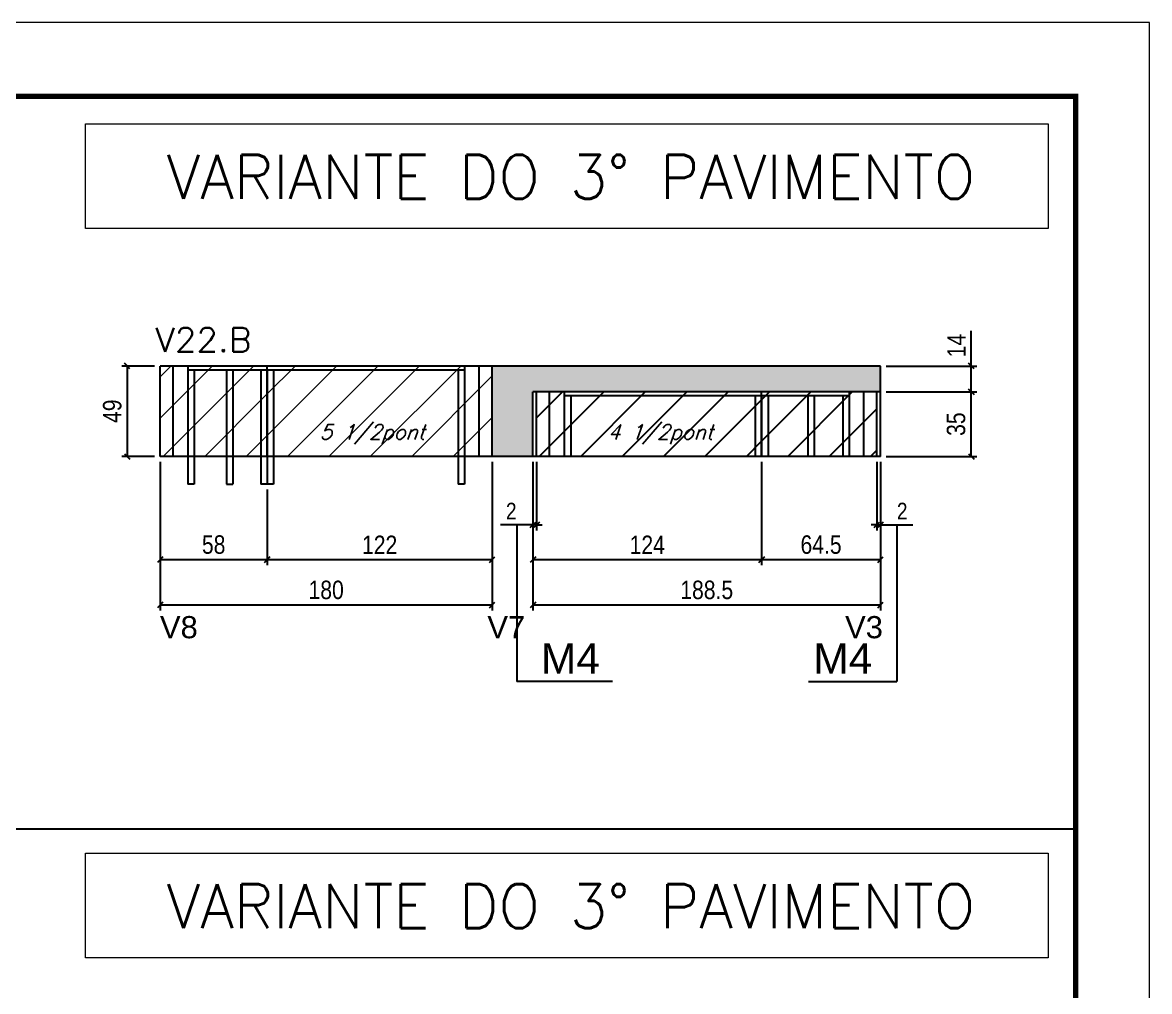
# Model space of a CAD drawing. Extents: x -10448 to -1189, y -11772 to 17235.
# Drawn here: x -9574 to -8963, y 2536 to 3061 of the extents above; entities that cross this region are included whole.
import ezdxf

# ---------------------------------------------------------------- set-up
doc = ezdxf.new("R2010")
doc.units = 0
doc.linetypes.add('DASHED', pattern=[0.75, 0.5, -0.25])
for name, color, linetype in [('5', 5, 'Continuous'), ('COTA', 241, 'Continuous'), ('NOMENCLATURA', 7, 'Continuous'), ('Painéis', 200, 'Continuous'), ('Reaproveitamento', 251, 'Continuous'), ('SARR_2.2x7', 40, 'Continuous'), ('SARR_3.5x7', 81, 'Continuous'), ('texto', 7, 'Continuous')]:
    doc.layers.add(name, color=color, linetype=linetype)
for name, color, linetype, lineweight in [('Folhas', 255, 'Continuous', 9), ('Hachura', 251, 'Continuous', 9), ('SARRAFO DE PRESSAO', 251, 'DASHED', 9), ('Texto Seção', 7, 'Continuous', 15)]:
    doc.layers.add(name, color=color, linetype=linetype, lineweight=lineweight)
doc.styles.add('COTA TECNICA', font='techl___.ttf', dxfattribs={"height": 10})
doc.styles.add('COTA TECNICA-50', font='techl___.ttf', dxfattribs={"height": 9})
doc.styles.add('REGUA-120', font='ROMANS.shx', dxfattribs={"height": 15})
doc.styles.add('Romans', font='romans.shx')
doc.styles.get("Standard").update_dxf_attribs({"font": 'arial.ttf'})
doc.dimstyles.new('COTA PAINEL-50', dxfattribs={"dimtxt": 9, "dimasz": 3, "dimexe": 3, "dimexo": 3, "dimgap": 3, "dimtad": 1, "dimdec": 1, "dimzin": 12, "dimdsep": 46, "dimtxsty": 'COTA TECNICA-50', "dimblk1": 'OBLIQUE', "dimblk2": 'OBLIQUE', "dimsah": 1, "dimcen": 0.9, "dimclrd": 4, "dimclre": 4, "dimclrt": 240, "dimadec": 1, "dimazin": 3, "dimtfac": 1, "dimtdec": 1, "dimtmove": 0, "dimatfit": 3, "dimfxl": 1, "dimtolj": 1, "dimtzin": 12, "dimarcsym": 0})
doc.dimstyles.new('PAINEL', dxfattribs={"dimtxt": 10, "dimasz": 3, "dimexe": 3, "dimexo": 3, "dimgap": 3, "dimtad": 1, "dimdec": 1, "dimzin": 12, "dimdsep": 46, "dimtxsty": 'COTA TECNICA', "dimblk1": 'OBLIQUE', "dimblk2": 'OBLIQUE', "dimsah": 1, "dimcen": 0.9, "dimclrd": 4, "dimclre": 4, "dimclrt": 240, "dimadec": 1, "dimazin": 3, "dimtfac": 1, "dimtdec": 1, "dimtmove": 0, "dimatfit": 3, "dimfxl": 1, "dimtolj": 1, "dimtzin": 12, "dimarcsym": 0})
pattern_1 = [(45, (-139480.411, -21817.761), (-11.2253202, 11.2253202), [])]
pattern_2 = [(45, (-139469.283, -18395.978), (-11.2253202, 11.2253202), [])]

# ---------------------------------------------------------------- blocks, each defined once
blk = doc.blocks.new('9999999999')
at = {"layer": 'Folhas'}
blk.add_lwpolyline([(98138.98, 34190.21), (99623.98, 34190.21), (99623.98, 35240.21), (98138.98, 35240.21)], close=True, dxfattribs=at)
at = {"layer": 'Folhas', "color": 30, "const_width": 3}
blk.add_lwpolyline([(98213.98, 34230.21), (99583.98, 34230.21), (99583.98, 35200.21), (98213.98, 35200.21)], close=True, dxfattribs=at)
blk = doc.blocks.new('_Oblique')
at = {"color": 0, "linetype": 'ByBlock', "lineweight": -2}
blk.add_line((-0.5, -0.5), (0.5, 0.5), dxfattribs=at)
blk = doc.blocks.new('*D803')
at = {"layer": 'COTA', "color": 4, "linetype": 'ByBlock', "lineweight": -2, "transparency": 16777216}
for p, q in [((-9173.6, 2823.22), (-9173.6, 2767.27)), ((-9109.1, 2823.22), (-9109.1, 2767.27)), ((-9109.1, 2770.27), (-9173.6, 2770.27))]:
    blk.add_line(p, q, dxfattribs=at)
at = {"layer": 'Defpoints', "color": 0, "linetype": 'ByBlock', "transparency": 16777216}
for p in [(-9173.6, 2826.22), (-9109.1, 2826.22), (-9173.6, 2770.27)]:
    blk.add_point(p, dxfattribs=at)
at = {"layer": 'COTA', "color": 4, "linetype": 'ByBlock', "lineweight": -2, "transparency": 16777216, "xscale": 3, "yscale": 3, "zscale": 3, "rotation": 180}
blk.add_blockref('_Oblique', (-9173.6, 2770.27), dxfattribs=at)
at = {"layer": 'COTA', "color": 4, "linetype": 'ByBlock', "lineweight": -2, "transparency": 16777216, "xscale": 3, "yscale": 3, "zscale": 3}
blk.add_blockref('_Oblique', (-9109.1, 2770.27), dxfattribs=at)
at = {"layer": 'COTA', "color": 240, "linetype": 'ByBlock', "transparency": 16777216, "insert": (-9141.35, 2778.38), "char_height": 10, "attachment_point": 5, "style": 'COTA TECNICA'}
blk.add_mtext('\\A1;64.5', dxfattribs=at)
blk = doc.blocks.new('*D804')
at = {"layer": 'COTA', "color": 4, "linetype": 'ByBlock', "lineweight": -2, "transparency": 16777216}
for p, q in [((-9297.6, 2823.22), (-9297.6, 2767.27)), ((-9173.6, 2823.22), (-9173.6, 2767.27)), ((-9173.6, 2770.27), (-9297.6, 2770.27))]:
    blk.add_line(p, q, dxfattribs=at)
at = {"layer": 'Defpoints', "color": 0, "linetype": 'ByBlock', "transparency": 16777216}
for p in [(-9297.6, 2826.22), (-9173.6, 2826.22), (-9297.6, 2770.27)]:
    blk.add_point(p, dxfattribs=at)
at = {"layer": 'COTA', "color": 4, "linetype": 'ByBlock', "lineweight": -2, "transparency": 16777216, "xscale": 3, "yscale": 3, "zscale": 3, "rotation": 180}
blk.add_blockref('_Oblique', (-9297.6, 2770.27), dxfattribs=at)
at = {"layer": 'COTA', "color": 4, "linetype": 'ByBlock', "lineweight": -2, "transparency": 16777216, "xscale": 3, "yscale": 3, "zscale": 3}
blk.add_blockref('_Oblique', (-9173.6, 2770.27), dxfattribs=at)
at = {"layer": 'COTA', "color": 240, "linetype": 'ByBlock', "transparency": 16777216, "insert": (-9235.6, 2778.34), "char_height": 10, "attachment_point": 5, "style": 'COTA TECNICA'}
blk.add_mtext('\\A1;124', dxfattribs=at)
blk = doc.blocks.new('*D1878')
at = {"layer": 'COTA', "color": 4, "linetype": 'ByBlock', "lineweight": -2, "transparency": 16777216}
for p, q in [((-9297.6, 2823.22), (-9297.6, 2742.72)), ((-9109.1, 2823.22), (-9109.1, 2742.72)), ((-9109.1, 2745.72), (-9297.6, 2745.72))]:
    blk.add_line(p, q, dxfattribs=at)
at = {"layer": 'Defpoints', "color": 0, "linetype": 'ByBlock', "transparency": 16777216}
for p in [(-9297.6, 2826.22), (-9109.1, 2826.22), (-9297.6, 2745.72)]:
    blk.add_point(p, dxfattribs=at)
at = {"layer": 'COTA', "color": 4, "linetype": 'ByBlock', "lineweight": -2, "transparency": 16777216, "xscale": 3, "yscale": 3, "zscale": 3, "rotation": 180}
blk.add_blockref('_Oblique', (-9297.6, 2745.72), dxfattribs=at)
at = {"layer": 'COTA', "color": 4, "linetype": 'ByBlock', "lineweight": -2, "transparency": 16777216, "xscale": 3, "yscale": 3, "zscale": 3}
blk.add_blockref('_Oblique', (-9109.1, 2745.72), dxfattribs=at)
at = {"layer": 'COTA', "color": 240, "linetype": 'ByBlock', "transparency": 16777216, "insert": (-9203.35, 2753.85), "char_height": 10, "attachment_point": 5, "style": 'COTA TECNICA'}
blk.add_mtext('\\A1;188.5', dxfattribs=at)
blk = doc.blocks.new('*D805')
at = {"layer": 'COTA', "color": 4, "linetype": 'ByBlock', "lineweight": -2, "transparency": 16777216}
for p, q in [((-9319.71, 2823.22), (-9319.71, 2767.27)), ((-9441.71, 2808.22), (-9441.71, 2767.27)), ((-9319.71, 2770.27), (-9441.71, 2770.27))]:
    blk.add_line(p, q, dxfattribs=at)
at = {"layer": 'Defpoints', "color": 0, "linetype": 'ByBlock', "transparency": 16777216}
for p in [(-9319.71, 2826.22), (-9441.71, 2811.22), (-9441.71, 2770.27)]:
    blk.add_point(p, dxfattribs=at)
at = {"layer": 'COTA', "color": 4, "linetype": 'ByBlock', "lineweight": -2, "transparency": 16777216, "xscale": 3, "yscale": 3, "zscale": 3, "rotation": 180}
blk.add_blockref('_Oblique', (-9441.71, 2770.27), dxfattribs=at)
at = {"layer": 'COTA', "color": 4, "linetype": 'ByBlock', "lineweight": -2, "transparency": 16777216, "xscale": 3, "yscale": 3, "zscale": 3}
blk.add_blockref('_Oblique', (-9319.71, 2770.27), dxfattribs=at)
at = {"layer": 'COTA', "color": 240, "linetype": 'ByBlock', "transparency": 16777216, "insert": (-9380.71, 2778.33), "char_height": 10, "attachment_point": 5, "style": 'COTA TECNICA'}
blk.add_mtext('\\A1;122', dxfattribs=at)
blk = doc.blocks.new('*D806')
at = {"layer": 'COTA', "color": 4, "linetype": 'ByBlock', "lineweight": -2, "transparency": 16777216}
for p, q in [((-9499.71, 2823.22), (-9499.71, 2767.27)), ((-9441.71, 2808.22), (-9441.71, 2767.27)), ((-9441.71, 2770.27), (-9499.71, 2770.27))]:
    blk.add_line(p, q, dxfattribs=at)
at = {"layer": 'Defpoints', "color": 0, "linetype": 'ByBlock', "transparency": 16777216}
for p in [(-9499.71, 2826.22), (-9441.71, 2811.22), (-9499.71, 2770.27)]:
    blk.add_point(p, dxfattribs=at)
at = {"layer": 'COTA', "color": 4, "linetype": 'ByBlock', "lineweight": -2, "transparency": 16777216, "xscale": 3, "yscale": 3, "zscale": 3, "rotation": 180}
blk.add_blockref('_Oblique', (-9499.71, 2770.27), dxfattribs=at)
at = {"layer": 'COTA', "color": 4, "linetype": 'ByBlock', "lineweight": -2, "transparency": 16777216, "xscale": 3, "yscale": 3, "zscale": 3}
blk.add_blockref('_Oblique', (-9441.71, 2770.27), dxfattribs=at)
at = {"layer": 'COTA', "color": 240, "linetype": 'ByBlock', "transparency": 16777216, "insert": (-9470.71, 2778.4), "char_height": 10, "attachment_point": 5, "style": 'COTA TECNICA'}
blk.add_mtext('\\A1;58', dxfattribs=at)
blk = doc.blocks.new('*D807')
at = {"layer": 'COTA', "color": 4, "linetype": 'ByBlock', "lineweight": -2, "transparency": 16777216}
for p, q in [((-9499.71, 2823.22), (-9499.71, 2742.72)), ((-9319.71, 2823.22), (-9319.71, 2742.72)), ((-9319.71, 2745.72), (-9499.71, 2745.72))]:
    blk.add_line(p, q, dxfattribs=at)
at = {"layer": 'Defpoints', "color": 0, "linetype": 'ByBlock', "transparency": 16777216}
for p in [(-9499.71, 2826.22), (-9319.71, 2826.22), (-9499.71, 2745.72)]:
    blk.add_point(p, dxfattribs=at)
at = {"layer": 'COTA', "color": 4, "linetype": 'ByBlock', "lineweight": -2, "transparency": 16777216, "xscale": 3, "yscale": 3, "zscale": 3, "rotation": 180}
blk.add_blockref('_Oblique', (-9499.71, 2745.72), dxfattribs=at)
at = {"layer": 'COTA', "color": 4, "linetype": 'ByBlock', "lineweight": -2, "transparency": 16777216, "xscale": 3, "yscale": 3, "zscale": 3}
blk.add_blockref('_Oblique', (-9319.71, 2745.72), dxfattribs=at)
at = {"layer": 'COTA', "color": 240, "linetype": 'ByBlock', "transparency": 16777216, "insert": (-9409.71, 2753.85), "char_height": 10, "attachment_point": 5, "style": 'COTA TECNICA'}
blk.add_mtext('\\A1;180', dxfattribs=at)
blk = doc.blocks.new('*D808')
at = {"layer": 'COTA', "color": 4, "linetype": 'ByBlock', "lineweight": -2, "transparency": 16777216}
for p, q in [((-9106.1, 2861.22), (-9056.9, 2861.22)), ((-9059.9, 2826.22), (-9059.9, 2861.22)), ((-9106.1, 2826.22), (-9056.9, 2826.22))]:
    blk.add_line(p, q, dxfattribs=at)
at = {"layer": 'Defpoints', "color": 0, "linetype": 'ByBlock', "transparency": 16777216}
for p in [(-9109.1, 2861.22), (-9059.9, 2861.22), (-9109.1, 2826.22)]:
    blk.add_point(p, dxfattribs=at)
at = {"layer": 'COTA', "color": 4, "linetype": 'ByBlock', "lineweight": -2, "transparency": 16777216, "xscale": 3, "yscale": 3, "zscale": 3}
for p, rotation in [((-9059.9, 2861.22), 90), ((-9059.9, 2826.22), 270)]:
    blk.add_blockref('_Oblique', p, dxfattribs=dict(at, rotation=rotation))
at = {"layer": 'COTA', "color": 240, "linetype": 'ByBlock', "transparency": 16777216, "insert": (-9068.12, 2843.72), "char_height": 10, "attachment_point": 5, "rotation": 90, "style": 'COTA TECNICA'}
blk.add_mtext('\\A1;35', dxfattribs=at)
blk = doc.blocks.new('*D1879')
at = {"layer": 'COTA', "color": 4, "linetype": 'ByBlock', "lineweight": -2, "transparency": 16777216}
for p, q in [((-9059.9, 2875.22), (-9059.9, 2894.34)), ((-9106.1, 2875.22), (-9056.9, 2875.22)), ((-9059.9, 2861.22), (-9059.9, 2875.22)), ((-9106.1, 2861.22), (-9056.9, 2861.22))]:
    blk.add_line(p, q, dxfattribs=at)
at = {"layer": 'Defpoints', "color": 0, "linetype": 'ByBlock', "transparency": 16777216}
for p in [(-9109.1, 2875.22), (-9059.9, 2875.22), (-9109.1, 2861.22)]:
    blk.add_point(p, dxfattribs=at)
at = {"layer": 'COTA', "color": 4, "linetype": 'ByBlock', "lineweight": -2, "transparency": 16777216, "xscale": 3, "yscale": 3, "zscale": 3}
for p, rotation in [((-9059.9, 2875.22), 90), ((-9059.9, 2861.22), 270)]:
    blk.add_blockref('_Oblique', p, dxfattribs=dict(at, rotation=rotation))
at = {"layer": 'COTA', "color": 240, "linetype": 'ByBlock', "transparency": 16777216, "insert": (-9067.97, 2886.28), "char_height": 10, "attachment_point": 5, "rotation": 90, "style": 'COTA TECNICA'}
blk.add_mtext('\\A1;14', dxfattribs=at)
blk = doc.blocks.new('*D1880')
at = {"layer": 'COTA', "color": 4, "linetype": 'ByBlock', "lineweight": -2, "transparency": 16777216}
for p, q in [((-9502.71, 2875.22), (-9520.58, 2875.22)), ((-9517.58, 2875.22), (-9517.58, 2826.22)), ((-9502.71, 2826.22), (-9520.58, 2826.22))]:
    blk.add_line(p, q, dxfattribs=at)
at = {"layer": 'Defpoints', "color": 0, "linetype": 'ByBlock', "transparency": 16777216}
for p in [(-9499.71, 2875.22), (-9517.58, 2826.22), (-9499.71, 2826.22)]:
    blk.add_point(p, dxfattribs=at)
at = {"layer": 'COTA', "color": 4, "linetype": 'ByBlock', "lineweight": -2, "transparency": 16777216, "xscale": 3, "yscale": 3, "zscale": 3}
for p, rotation in [((-9517.58, 2875.22), 90), ((-9517.58, 2826.22), 270)]:
    blk.add_blockref('_Oblique', p, dxfattribs=dict(at, rotation=rotation))
at = {"layer": 'COTA', "color": 240, "linetype": 'ByBlock', "transparency": 16777216, "insert": (-9525.68, 2850.72), "char_height": 10, "attachment_point": 5, "rotation": 90, "style": 'COTA TECNICA'}
blk.add_mtext('\\A1;49', dxfattribs=at)
blk = doc.blocks.new('*D1882')
at = {"layer": 'COTA', "color": 4, "linetype": 'ByBlock', "lineweight": -2, "transparency": 16777216}
for p, q in [((-9297.6, 2823.22), (-9297.6, 2786.14)), ((-9295.6, 2823.22), (-9295.6, 2786.14)), ((-9297.6, 2789.14), (-9315.1, 2789.14)), ((-9295.6, 2789.14), (-9297.6, 2789.14)), ((-9295.6, 2789.14), (-9292.6, 2789.14))]:
    blk.add_line(p, q, dxfattribs=at)
at = {"layer": 'Defpoints', "color": 0, "linetype": 'ByBlock', "transparency": 16777216}
for p in [(-9297.6, 2826.22), (-9295.6, 2826.22), (-9297.6, 2789.14)]:
    blk.add_point(p, dxfattribs=at)
at = {"layer": 'COTA', "color": 4, "linetype": 'ByBlock', "lineweight": -2, "transparency": 16777216, "xscale": 3, "yscale": 3, "zscale": 3}
blk.add_blockref('_Oblique', (-9297.6, 2789.14), dxfattribs=at)
at = {"layer": 'COTA', "color": 4, "linetype": 'ByBlock', "lineweight": -2, "transparency": 16777216, "xscale": 3, "yscale": 3, "zscale": 3, "rotation": 180}
blk.add_blockref('_Oblique', (-9295.6, 2789.14), dxfattribs=at)
at = {"layer": 'COTA', "color": 240, "linetype": 'ByBlock', "transparency": 16777216, "insert": (-9309.35, 2796.64), "char_height": 9, "attachment_point": 5, "style": 'COTA TECNICA-50'}
blk.add_mtext('\\A1;2', dxfattribs=at)
blk = doc.blocks.new('*D1883')
at = {"layer": 'COTA', "color": 4, "linetype": 'ByBlock', "lineweight": -2, "transparency": 16777216}
for p, q in [((-9111.1, 2823.22), (-9111.1, 2786.14)), ((-9109.1, 2823.22), (-9109.1, 2786.14)), ((-9111.1, 2789.14), (-9114.1, 2789.14)), ((-9111.1, 2789.14), (-9109.1, 2789.14)), ((-9109.1, 2789.14), (-9091.6, 2789.14))]:
    blk.add_line(p, q, dxfattribs=at)
at = {"layer": 'Defpoints', "color": 0, "linetype": 'ByBlock', "transparency": 16777216}
for p in [(-9111.1, 2826.22), (-9109.1, 2826.22), (-9109.1, 2789.14)]:
    blk.add_point(p, dxfattribs=at)
at = {"layer": 'COTA', "color": 4, "linetype": 'ByBlock', "lineweight": -2, "transparency": 16777216, "xscale": 3, "yscale": 3, "zscale": 3}
blk.add_blockref('_Oblique', (-9111.1, 2789.14), dxfattribs=at)
at = {"layer": 'COTA', "color": 4, "linetype": 'ByBlock', "lineweight": -2, "transparency": 16777216, "xscale": 3, "yscale": 3, "zscale": 3, "rotation": 180}
blk.add_blockref('_Oblique', (-9109.1, 2789.14), dxfattribs=at)
at = {"layer": 'COTA', "color": 240, "linetype": 'ByBlock', "transparency": 16777216, "insert": (-9097.35, 2796.64), "char_height": 9, "attachment_point": 5, "style": 'COTA TECNICA-50'}
blk.add_mtext('\\A1;2', dxfattribs=at)

msp = doc.modelspace()

# ---------------------------------------------------------------- hatches: boundary and pattern name
at = {"layer": 'COTA', "linetype": 'ByBlock'}
h = msp.add_hatch(dxfattribs=at)
h.set_pattern_fill('AR-CONC', color=256, scale=0.03)
h.set_pattern_definition([(50, (-139469.2827, -18395.9775), (5.46554007, -0.47817257), [0.5715, -6.2865]), (355, (-139469.2827, -18395.9775), (-1.05730264, 5.73170536), [0.4572, -5.02921753]), (100.4514447, (-139468.827, -18396.0174), (4.40823741, 5.25353256), [0.48570026, -5.34270734]), (46.1842, (-139469.283, -18394.4535), (8.13237123, -1.26126984), [0.85725, -9.42975]), (96.6355576, (-139468.605, -18394.559), (7.122124, 7.42278374), [0.7285507, -8.01406824]), (351.184151, (-139469.283, -18394.4535), (7.122124, 7.42278374), [0.685799, -7.54379196]), (21, (-139468.5207, -18394.8345), (4.54843174, -3.06795595), [0.5715, -6.2865]), (326, (-139468.5207, -18394.8345), (1.85406085, 5.52563898), [0.4572, -5.0292]), (71.451445, (-139468.1417, -18395.09), (6.40249258, 2.45768307), [0.48570026, -5.34269813]), (37.5, (-139469.2827, -18395.9775), (0.092658098, 2.536651166), [0, -4.96824, 0, -5.1054, 0, -5.04825]), (7.5, (-139469.2827, -18395.9775), (2.004589875, 3.005417245), [0, -2.91084, 0, -4.85394, 0, -1.92405]), (327.5, (-139470.982, -18395.9775), (4.067717855, -0.17186232), [0, -1.905, 0, -5.9436, 0, -7.8867]), (317.5, (-139471.744, -18395.9775), (4.44387544, 0.76279473), [0, -2.4765, 0, -3.94716, 0, -5.6007])])
h.paths.add_polyline_path([(-9297.6, 2861.22), (-9109.1, 2861.22), (-9109.1, 2875.22), (-9319.71, 2875.22), (-9319.71, 2826.22), (-9297.6, 2826.22)])
at = {"layer": 'Hachura', "linetype": 'ByBlock'}
h = msp.add_hatch(dxfattribs=at)
h.set_pattern_fill('ANSI31', color=256, scale=5)
h.set_pattern_definition(pattern_1)
h.paths.add_polyline_path([(-9441.71, 2875.22), (-9499.71, 2875.22), (-9499.71, 2826.22), (-9441.71, 2826.22)])
h = msp.add_hatch(dxfattribs=at)
h.set_pattern_fill('ANSI31', color=256, scale=5)
h.set_pattern_definition(pattern_1)
h.paths.add_polyline_path([(-9319.71, 2875.22), (-9441.71, 2875.22), (-9441.71, 2826.22), (-9319.71, 2826.22)])
at = {"layer": 'Reaproveitamento', "linetype": 'ByBlock'}
h = msp.add_hatch(dxfattribs=at)
h.set_pattern_fill('ANSI31', color=256, scale=5)
h.set_pattern_definition(pattern_2)
h.paths.add_polyline_path([(-9295.6, 2826.22), (-9173.6, 2826.22), (-9173.6, 2861.22), (-9295.6, 2861.22)])
h = msp.add_hatch(dxfattribs=at)
h.set_pattern_fill('ANSI31', color=256, scale=5)
h.set_pattern_definition(pattern_2)
h.paths.add_polyline_path([(-9111.1, 2826.22), (-9111.1, 2861.22), (-9173.6, 2861.22), (-9173.6, 2826.22)])

# ---------------------------------------------------------------- linework, layer by layer
at = {"layer": 'COTA', "linetype": 'ByBlock'}
for p, q in [((-9109.1, 2875.22), (-9319.71, 2875.22)), ((-9109.1, 2861.22), (-9109.1, 2875.22)), ((-9297.6, 2826.22), (-9319.71, 2826.22)), ((-9319.71, 2826.22), (-9319.71, 2826.22)), ((-9003.28, 2624.33), (-10373.28, 2624.33))]:
    msp.add_line(p, q, dxfattribs=at)
at = {"layer": 'NOMENCLATURA', "linetype": 'Continuous'}
for p, q in [((-9306.35, 2789.14), (-9306.35, 2704.29)), ((-9100.35, 2789.14), (-9100.35, 2704.29)), ((-9254.46, 2704.29), (-9306.35, 2704.29)), ((-9148.24, 2704.29), (-9100.35, 2704.29))]:
    msp.add_line(p, q, dxfattribs=at)
at = {"layer": 'Painéis', "linetype": 'ByBlock'}
for p, q in [((-9319.71, 2875.22), (-9499.71, 2875.22)), ((-9499.71, 2826.22), (-9499.71, 2875.22)), ((-9441.71, 2826.22), (-9441.71, 2875.22)), ((-9319.71, 2826.22), (-9319.71, 2875.22)), ((-9109.1, 2861.22), (-9297.6, 2861.22)), ((-9297.6, 2826.22), (-9297.6, 2861.22)), ((-9295.6, 2826.22), (-9295.6, 2861.22)), ((-9173.6, 2826.22), (-9173.6, 2861.22)), ((-9111.1, 2826.22), (-9111.1, 2861.22)), ((-9109.1, 2826.22), (-9109.1, 2861.22)), ((-9319.71, 2826.22), (-9499.71, 2826.22)), ((-9109.1, 2826.22), (-9297.6, 2826.22)), ((-9109.1, 2826.22), (-9297.6, 2826.22))]:
    msp.add_line(p, q, dxfattribs=at)
at = {"layer": 'SARR_2.2x7', "linetype": 'Continuous'}
for p, q in [((-9492.71, 2826.22), (-9492.71, 2875.22)), ((-9441.71, 2873.02), (-9484.71, 2873.02)), ((-9334.71, 2873.02), (-9441.71, 2873.02)), ((-9326.71, 2826.22), (-9326.71, 2875.22)), ((-9288.6, 2826.22), (-9288.6, 2861.22)), ((-9118.1, 2826.22), (-9118.1, 2861.22)), ((-9173.6, 2859.02), (-9280.6, 2859.02)), ((-9126.1, 2859.02), (-9173.6, 2859.02))]:
    msp.add_line(p, q, dxfattribs=at)
at = {"layer": 'SARR_3.5x7'}
for p, q in [((-9484.71, 2875.22), (-9484.71, 2811.22)), ((-9481.21, 2873.02), (-9481.21, 2811.22)), ((-9463.76, 2873.02), (-9463.76, 2811.22)), ((-9460.26, 2873.02), (-9460.26, 2811.22)), ((-9445.21, 2873.02), (-9445.21, 2811.22)), ((-9441.71, 2873.02), (-9441.71, 2811.22)), ((-9438.21, 2873.02), (-9438.21, 2811.22)), ((-9338.21, 2873.02), (-9338.21, 2811.22)), ((-9334.71, 2875.22), (-9334.71, 2811.22)), ((-9280.6, 2861.22), (-9280.6, 2826.22)), ((-9126.1, 2861.22), (-9126.1, 2826.22)), ((-9277.1, 2859.02), (-9277.1, 2826.22)), ((-9177.1, 2859.02), (-9177.1, 2826.22)), ((-9173.6, 2859.02), (-9173.6, 2826.22)), ((-9170.1, 2859.02), (-9170.1, 2826.22)), ((-9148.58, 2859.02), (-9148.58, 2826.22)), ((-9145.08, 2859.02), (-9145.08, 2826.22)), ((-9129.6, 2859.02), (-9129.6, 2826.22)), ((-9277.1, 2826.22), (-9280.6, 2826.22)), ((-9173.6, 2826.22), (-9177.1, 2826.22)), ((-9170.1, 2826.22), (-9173.6, 2826.22)), ((-9126.1, 2826.22), (-9129.6, 2826.22)), ((-9481.21, 2811.22), (-9484.71, 2811.22)), ((-9463.76, 2811.22), (-9460.26, 2811.22)), ((-9441.71, 2811.22), (-9445.21, 2811.22)), ((-9438.21, 2811.22), (-9441.71, 2811.22)), ((-9334.71, 2811.22), (-9338.21, 2811.22))]:
    msp.add_line(p, q, dxfattribs=at)
at = {"layer": 'Texto Seção'}
for points in [[(-9540.17, 3006.44), (-9018.18, 3006.44), (-9018.18, 2949.76), (-9540.17, 2949.76)], [(-9540.17, 2611.25), (-9018.18, 2611.25), (-9018.18, 2554.57), (-9540.17, 2554.57)]]:
    msp.add_lwpolyline(points, close=True, dxfattribs=at)

# ---------------------------------------------------------------- block references
at = {"layer": 'SARRAFO DE PRESSAO', "color": 6, "linetype": 'ByBlock'}
msp.add_blockref('9999999999', (-108587.26, -32178.88), dxfattribs=at)

# ---------------------------------------------------------------- texts
at = {"layer": '5', "linetype": 'Continuous'}
for s, p in [('V8', (-9499.83, 2727.71)), ('V7', (-9322.29, 2727.71)), ('V3', (-9128.32, 2727.71))]:
    msp.add_text(s, height=12, rotation=359.99996, dxfattribs=at).set_placement(p)
at = {"layer": 'NOMENCLATURA', "linetype": 'Continuous'}
for p in [(-9293.29, 2708.49), (-9145.55, 2708.49)]:
    msp.add_text('M4', height=16.5, dxfattribs=at).set_placement(p)
at = {"layer": 'texto', "color": 2, "char_height": 8, "attachment_point": 5, "style": 'Romans'}
for s, insert in [('{\\Q19;\\C256;5 1/2pont}', (-9384.71, 2838.15)), ('{\\Q19;\\C256;4 1/2pont}', (-9228.48, 2838.15))]:
    msp.add_mtext(s, dxfattribs=dict(at, insert=insert))
at = {"layer": 'Texto Seção', "style": 'REGUA-120', "width": 1.05}
msp.add_text('V22.B', height=13, dxfattribs=at).set_placement((-9502.3, 2882.95))
at = {"layer": 'Texto Seção', "char_height": 23.7362, "width": 640.4194, "attachment_point": 7, "style": 'REGUA-120'}
for insert in [(-9597.29, 2965.87), (-9597.29, 2570.68)]:
    msp.add_mtext('\\pxqc,t6;^JVARIANTE DO 3° PAVIMENTO', dxfattribs=dict(at, insert=insert))

# ---------------------------------------------------------------- dimensions: what is measured, and where the dimension line sits
at = {"layer": 'COTA', "linetype": 'ByBlock'}
for base, p1, p2, angle, picture, middle in [((-9059.9, 2875.22), (-9109.1, 2861.22), (-9109.1, 2875.22), 90, '*D1879', (-9067.97, 2886.28)), ((-9517.58, 2826.22), (-9499.71, 2875.22), (-9499.71, 2826.22), 90, '*D1880', (-9525.68, 2850.72)), ((-9059.9, 2861.22), (-9109.1, 2826.22), (-9109.1, 2861.22), 90, '*D808', (-9068.12, 2843.72)), ((-9499.71, 2770.27), (-9441.71, 2811.22), (-9499.71, 2826.22), 180, '*D806', (-9470.71, 2778.4)), ((-9499.71, 2745.72), (-9319.71, 2826.22), (-9499.71, 2826.22), 180, '*D807', (-9409.71, 2753.85)), ((-9441.71, 2770.27), (-9319.71, 2826.22), (-9441.71, 2811.22), 180, '*D805', (-9380.71, 2778.33)), ((-9297.6, 2770.27), (-9173.6, 2826.22), (-9297.6, 2826.22), 180, '*D804', (-9235.6, 2778.34)), ((-9297.6, 2745.72), (-9109.1, 2826.22), (-9297.6, 2826.22), 180, '*D1878', (-9203.35, 2753.85)), ((-9173.6, 2770.27), (-9109.1, 2826.22), (-9173.6, 2826.22), 180, '*D803', (-9141.35, 2778.38))]:
    dim = msp.add_linear_dim(base=base, p1=p1, p2=p2, angle=angle, dimstyle='PAINEL', dxfattribs=at)
    dim.commit()
    dim.dimension.update_dxf_attribs({"geometry": picture, "text_midpoint": middle})
for base, p1, p2, picture, middle in [((-9297.6, 2789.14), (-9295.6, 2826.22), (-9297.6, 2826.22), '*D1882', (-9309.35, 2796.64)), ((-9109.1, 2789.14), (-9111.1, 2826.22), (-9109.1, 2826.22), '*D1883', (-9097.35, 2796.64))]:
    dim = msp.add_linear_dim(base=base, p1=p1, p2=p2, dimstyle='COTA PAINEL-50', dxfattribs=at)
    dim.commit()
    dim.dimension.update_dxf_attribs({"geometry": picture, "text_midpoint": middle})

doc.saveas('drawing.dxf')
